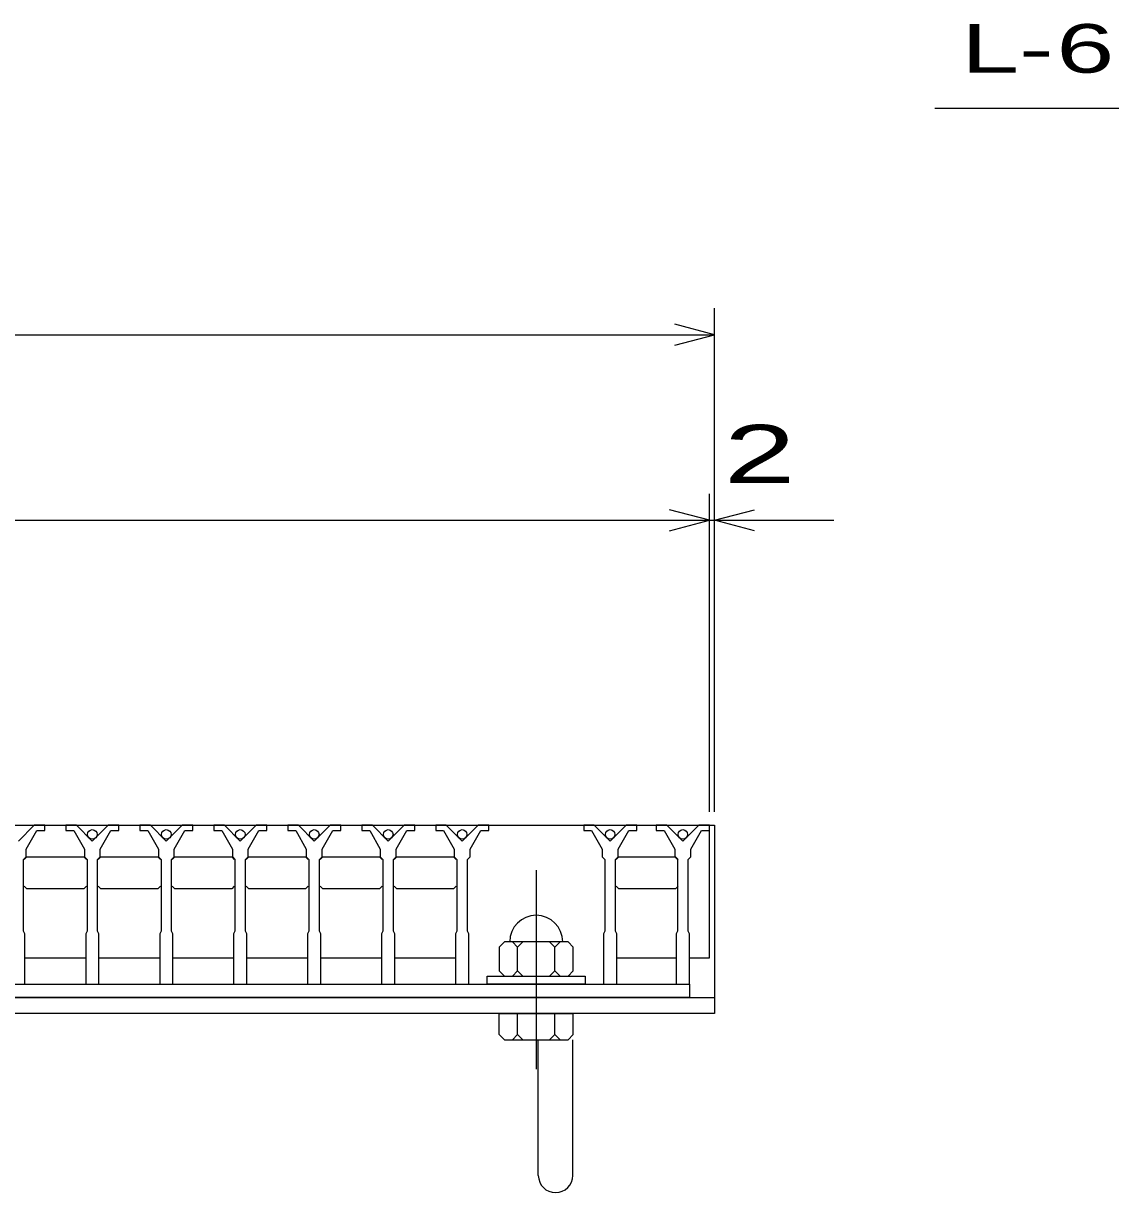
# Model space of a CAD drawing. Units: millimetres, scale not verified. Extents: x 0 to 3551, y 2 to 2338.
# Drawn here: x 1209.3 to 1619.3, y 574.4 to 1015.4 of the extents above; entities that cross this region are included whole.
import ezdxf
from ezdxf.enums import TextEntityAlignment as Align

# ---------------------------------------------------------------- set-up
doc = ezdxf.new("R2010")
doc.units = ezdxf.units.MM
doc.header["$LTSCALE"] = 10
doc.linetypes.add('CHAIN', pattern=[18.5, 12, -1.5, 3.5, -1.5])
for name, color, linetype, lineweight in [('16', 3, 'Continuous', 25), ('19', 6, 'Continuous', 25), ('22', 2, 'Continuous', 25)]:
    doc.layers.add(name, color=color, linetype=linetype, lineweight=lineweight)
doc.styles.add('ベクトル', font='')
doc.styles.get('ベクトル').set_extended_font_data('ベクトル')

msp = doc.modelspace()

# ---------------------------------------------------------------- linework, layer by layer
at = {"layer": '16'}
for p, q in [((472, 713), (1468, 713)), ((1213.4, 713), (1207.4, 707)), ((1210.4, 704), (1214.4, 711)), ((1217.4, 713), (1213.4, 713)), ((1214.4, 711), (1217.4, 711)), ((1217.4, 711), (1217.4, 713)), ((1225.3, 713), (1225.3, 711)), ((1229.3, 713), (1225.3, 713)), ((1225.3, 711), (1228.3, 711)), ((1228.3, 711), (1232.3, 704)), ((1235.3, 707), (1229.3, 713)), ((1241.3, 713), (1235.3, 707)), ((1238.3, 704), (1242.3, 711)), ((1245.3, 713), (1241.3, 713)), ((1242.3, 711), (1245.3, 711)), ((1245.3, 711), (1245.3, 713)), ((1253.2, 713), (1253.2, 711)), ((1257.2, 713), (1253.2, 713)), ((1253.2, 711), (1256.2, 711)), ((1256.2, 711), (1260.2, 704)), ((1263.2, 707), (1257.2, 713)), ((1269.2, 713), (1263.2, 707)), ((1266.2, 704), (1270.2, 711)), ((1273.2, 713), (1269.2, 713)), ((1270.2, 711), (1273.2, 711)), ((1273.2, 711), (1273.2, 713)), ((1281.1, 713), (1281.1, 711)), ((1285.1, 713), (1281.1, 713)), ((1281.1, 711), (1284.1, 711)), ((1284.1, 711), (1288.1, 704)), ((1291.1, 707), (1285.1, 713)), ((1297.1, 713), (1291.1, 707)), ((1294.1, 704), (1298.1, 711)), ((1301.1, 713), (1297.1, 713)), ((1298.1, 711), (1301.1, 711)), ((1301.1, 711), (1301.1, 713)), ((1309, 713), (1309, 711)), ((1313, 713), (1309, 713)), ((1309, 711), (1312, 711)), ((1312, 711), (1316, 704)), ((1319, 707), (1313, 713)), ((1325, 713), (1319, 707)), ((1322, 704), (1326, 711)), ((1329, 713), (1325, 713)), ((1326, 711), (1329, 711)), ((1329, 711), (1329, 713)), ((1336.9, 713), (1336.9, 711)), ((1340.9, 713), (1336.9, 713)), ((1336.9, 711), (1339.9, 711)), ((1339.9, 711), (1343.9, 704)), ((1346.9, 707), (1340.9, 713)), ((1352.9, 713), (1346.9, 707)), ((1349.9, 704), (1353.9, 711)), ((1356.9, 713), (1352.9, 713)), ((1353.9, 711), (1356.9, 711)), ((1356.9, 711), (1356.9, 713)), ((1364.8, 713), (1364.8, 711)), ((1368.8, 713), (1364.8, 713)), ((1364.8, 711), (1367.8, 711)), ((1367.8, 711), (1371.8, 704)), ((1374.8, 707), (1368.8, 713)), ((1380.8, 713), (1374.8, 707)), ((1377.8, 704), (1381.8, 711)), ((1384.8, 713), (1380.8, 713)), ((1381.8, 711), (1384.8, 711)), ((1384.8, 711), (1384.8, 713)), ((1420.6, 713), (1420.6, 711)), ((1424.6, 713), (1420.6, 713)), ((1420.6, 711), (1423.6, 711)), ((1423.6, 711), (1427.6, 704)), ((1430.6, 707), (1424.6, 713)), ((1436.6, 713), (1430.6, 707)), ((1433.6, 704), (1437.6, 711)), ((1440.6, 713), (1436.6, 713)), ((1437.6, 711), (1440.6, 711)), ((1440.6, 711), (1440.6, 713)), ((1448, 713), (1448, 711)), ((1452, 713), (1448, 713)), ((1448, 711), (1451, 711)), ((1451, 711), (1455, 704)), ((1458, 707), (1452, 713)), ((1464, 713), (1458, 707)), ((1461, 704), (1465, 711)), ((1468, 713), (1464, 713)), ((1465, 711), (1468, 711)), ((1468, 711), (1468, 713)), ((1468, 663), (1468, 713)), ((1210.4, 701), (1210.4, 704)), ((1232.3, 704), (1232.3, 701)), ((1238.3, 701), (1238.3, 704)), ((1260.2, 704), (1260.2, 701)), ((1266.2, 701), (1266.2, 704)), ((1288.1, 704), (1288.1, 701)), ((1294.1, 701), (1294.1, 704)), ((1316, 704), (1316, 701)), ((1322, 701), (1322, 704)), ((1343.9, 704), (1343.9, 701)), ((1349.9, 701), (1349.9, 704)), ((1371.8, 704), (1371.8, 701)), ((1377.8, 701), (1377.8, 704)), ((1427.6, 704), (1427.6, 701)), ((1433.6, 701), (1433.6, 704)), ((1455, 704), (1455, 701)), ((1461, 701), (1461, 704)), ((1209.4, 700), (1210.4, 701)), ((1209.4, 673), (1209.4, 700)), ((1209.65, 700), (1210.65, 701)), ((1210.65, 701), (1232.05, 701)), ((1232.05, 701), (1233.05, 700)), ((1232.3, 701), (1233.3, 700)), ((1233.3, 700), (1233.3, 673)), ((1237.3, 700), (1238.3, 701)), ((1237.3, 673), (1237.3, 700)), ((1237.55, 700), (1238.55, 701)), ((1238.55, 701), (1259.95, 701)), ((1259.95, 701), (1260.95, 700)), ((1260.2, 701), (1261.2, 700)), ((1261.2, 700), (1261.2, 673)), ((1265.2, 700), (1266.2, 701)), ((1265.2, 673), (1265.2, 700)), ((1265.45, 700), (1266.45, 701)), ((1266.45, 701), (1287.85, 701)), ((1287.85, 701), (1288.85, 700)), ((1288.1, 701), (1289.1, 700)), ((1289.1, 700), (1289.1, 673)), ((1293.1, 700), (1294.1, 701)), ((1293.1, 673), (1293.1, 700)), ((1293.35, 700), (1294.35, 701)), ((1294.35, 701), (1315.75, 701)), ((1315.75, 701), (1316.75, 700)), ((1316, 701), (1317, 700)), ((1317, 700), (1317, 673)), ((1321, 700), (1322, 701)), ((1321, 673), (1321, 700)), ((1321.25, 700), (1322.25, 701)), ((1322.25, 701), (1343.65, 701)), ((1343.65, 701), (1344.65, 700)), ((1343.9, 701), (1344.9, 700)), ((1344.9, 700), (1344.9, 673)), ((1348.9, 700), (1349.9, 701)), ((1348.9, 673), (1348.9, 700)), ((1349.15, 700), (1350.15, 701)), ((1350.15, 701), (1371.55, 701)), ((1371.55, 701), (1372.55, 700)), ((1371.8, 701), (1372.8, 700)), ((1372.8, 700), (1372.8, 673)), ((1376.8, 700), (1377.8, 701)), ((1376.8, 673), (1376.8, 700)), ((1427.6, 701), (1428.6, 700)), ((1428.6, 700), (1428.6, 673)), ((1432.6, 700), (1433.6, 701)), ((1432.6, 673), (1432.6, 700)), ((1432.85, 700), (1433.85, 701)), ((1433.85, 701), (1455.25, 701)), ((1455, 701), (1456, 700)), ((1455.25, 701), (1456.25, 700)), ((1456, 700), (1456, 673)), ((1460, 700), (1461, 701)), ((1460, 673), (1460, 700)), ((1210.65, 689), (1209.65, 690)), ((1232.05, 689), (1210.65, 689)), ((1233.05, 690), (1232.05, 689)), ((1238.55, 689), (1237.55, 690)), ((1259.95, 689), (1238.55, 689)), ((1260.95, 690), (1259.95, 689)), ((1266.45, 689), (1265.45, 690)), ((1287.85, 689), (1266.45, 689)), ((1288.85, 690), (1287.85, 689)), ((1294.35, 689), (1293.35, 690)), ((1315.75, 689), (1294.35, 689)), ((1316.75, 690), (1315.75, 689)), ((1322.25, 689), (1321.25, 690)), ((1343.65, 689), (1322.25, 689)), ((1344.65, 690), (1343.65, 689)), ((1350.15, 689), (1349.15, 690)), ((1371.55, 689), (1350.15, 689)), ((1372.55, 690), (1371.55, 689)), ((1433.85, 689), (1432.85, 690)), ((1455.25, 689), (1433.85, 689)), ((1456.25, 690), (1455.25, 689)), ((1209.9, 672), (1209.4, 673)), ((1209.9, 653), (1209.9, 672)), ((1233.3, 673), (1232.8, 672)), ((1232.8, 672), (1232.8, 653)), ((1237.8, 672), (1237.3, 673)), ((1237.8, 653), (1237.8, 672)), ((1261.2, 673), (1260.7, 672)), ((1260.7, 672), (1260.7, 653)), ((1265.7, 672), (1265.2, 673)), ((1265.7, 653), (1265.7, 672)), ((1289.1, 673), (1288.6, 672)), ((1288.6, 672), (1288.6, 653)), ((1293.6, 672), (1293.1, 673)), ((1293.6, 653), (1293.6, 672)), ((1317, 673), (1316.5, 672)), ((1316.5, 672), (1316.5, 653)), ((1321.5, 672), (1321, 673)), ((1321.5, 653), (1321.5, 672)), ((1344.9, 673), (1344.4, 672)), ((1344.4, 672), (1344.4, 653)), ((1349.4, 672), (1348.9, 673)), ((1349.4, 653), (1349.4, 672)), ((1372.8, 673), (1372.3, 672)), ((1372.3, 672), (1372.3, 653)), ((1377.3, 672), (1376.8, 673)), ((1377.3, 653), (1377.3, 672)), ((1428.6, 673), (1428.1, 672)), ((1428.1, 672), (1428.1, 653)), ((1433.1, 672), (1432.6, 673)), ((1433.1, 653), (1433.1, 672)), ((1456, 673), (1455.5, 672)), ((1455.5, 672), (1455.5, 653)), ((1460.5, 672), (1460, 673)), ((1460.5, 653), (1460.5, 672)), ((1390.7, 669), (1388.7, 667)), ((1388.7, 667), (1388.7, 658)), ((1414.7, 669), (1390.7, 669)), ((1395.7, 667), (1393.7, 669)), ((1397.7, 669), (1395.7, 667)), ((1395.7, 658), (1395.7, 667)), ((1409.7, 667), (1407.7, 669)), ((1411.7, 669), (1409.7, 667)), ((1409.7, 658), (1409.7, 667)), ((1416.7, 667), (1414.7, 669)), ((1416.7, 658), (1416.7, 667)), ((1209.9, 663), (1232.8, 663)), ((1237.8, 663), (1260.7, 663)), ((1265.7, 663), (1288.6, 663)), ((1293.6, 663), (1316.5, 663)), ((1321.5, 663), (1344.4, 663)), ((1349.4, 663), (1372.3, 663)), ((1433.1, 663), (1455.5, 663)), ((1460.5, 663), (1468, 663)), ((1388.7, 658), (1390.7, 656)), ((1393.7, 656), (1395.7, 658)), ((1395.7, 658), (1397.7, 656)), ((1407.7, 656), (1409.7, 658)), ((1409.7, 658), (1411.7, 656)), ((1414.7, 656), (1416.7, 658)), ((479.5, 653), (1460.5, 653)), ((1204.9, 653), (1209.9, 653)), ((1232.8, 653), (1237.8, 653)), ((1260.7, 653), (1265.7, 653)), ((1288.6, 653), (1293.6, 653)), ((1316.5, 653), (1321.5, 653)), ((1344.4, 653), (1349.4, 653)), ((1372.3, 653), (1377.3, 653)), ((1384.2, 653), (1384.2, 656)), ((1384.2, 656), (1421.2, 656)), ((1421.2, 653), (1384.2, 653)), ((1421.2, 656), (1421.2, 653)), ((1428.1, 653), (1433.1, 653)), ((1455.5, 653), (1460.5, 653)), ((1460.5, 653), (1460.5, 648)), ((1460.5, 648), (479.5, 648))]:
    msp.add_line(p, q, dxfattribs=at)
at = {"layer": '16', "linetype": 'CHAIN'}
msp.add_line((1402.7, 696), (1402.7, 621), dxfattribs=at)
at = {"layer": '16'}
for centre in [(1235.3, 709.5), (1263.2, 709.5), (1291.1, 709.5), (1319, 709.5), (1346.9, 709.5), (1374.8, 709.5), (1430.6, 709.5), (1458, 709.5)]:
    msp.add_circle(centre, 1.8, dxfattribs=at)
msp.add_arc((1402.7, 669), 10, 0, 180, dxfattribs=at)
at = {"layer": '19'}
for p, q in [((1468, 713), (1470, 713)), ((1470, 713), (1470, 648)), ((470, 648), (1470, 648)), ((1470, 648), (1470, 642)), ((1470, 642), (470, 642)), ((1388.7, 634), (1388.7, 642)), ((1388.7, 642), (1416.7, 642)), ((1395.7, 634), (1395.7, 642)), ((1409.7, 634), (1409.7, 642)), ((1416.7, 634), (1416.7, 642)), ((1388.7, 634), (1390.7, 632)), ((1390.7, 632), (1414.7, 632)), ((1395.7, 634), (1393.7, 632)), ((1397.7, 632), (1395.7, 634)), ((1403.5, 580.89), (1403.5, 632)), ((1409.7, 634), (1407.7, 632)), ((1411.7, 632), (1409.7, 634)), ((1414.7, 632), (1416.7, 634)), ((1416.5, 580.89), (1416.5, 632))]:
    msp.add_line(p, q, dxfattribs=at)
msp.add_arc((1410, 580.89), 6.5, 180, 0, dxfattribs=at)
at = {"layer": '22', "color": 4}
for p, q in [((1553, 983.5), (1753, 983.5)), ((1470, 718), (1470, 908)), ((1470, 898), (1455, 902)), ((470, 898), (1470, 898)), ((1455, 894), (1470, 898)), ((1468, 718), (1468, 838)), ((1470, 718), (1470, 838)), ((1468, 828), (1453, 832)), ((1470, 828), (1485, 832)), ((472, 828), (1468, 828)), ((1453, 824), (1468, 828)), ((1468, 828), (1470, 828)), ((1485, 824), (1470, 828)), ((1470, 828), (1515, 828))]:
    msp.add_line(p, q, dxfattribs=at)

# ---------------------------------------------------------------- texts
at = {"layer": '22', "style": 'ベクトル'}
for s, height, width, p in [('L-', 18.33, 1.6, (1563, 1006)), (' 6 ', 18.33, 1.6, (1588, 1006)), (' 2 ', 21.99, 1.65, (1460, 853))]:
    msp.add_text(s, height=height, dxfattribs=dict(at, width=width)).set_placement(p, align=Align.MIDDLE_LEFT)

doc.saveas('drawing.dxf')
